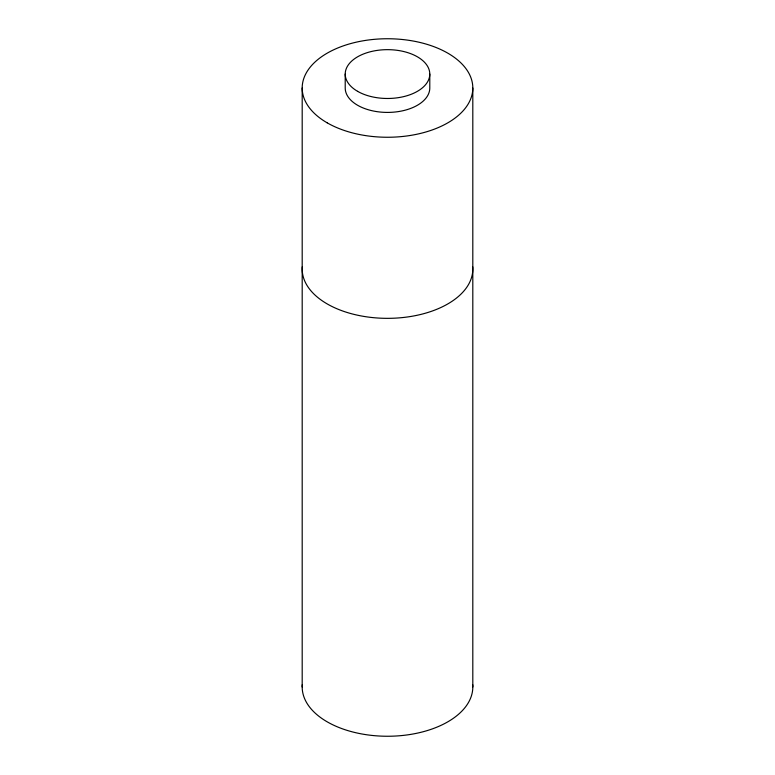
<?xml version="1.0" encoding="UTF-8"?>
<svg xmlns="http://www.w3.org/2000/svg" width="775" height="775" viewBox="0 0 775 775"><rect width="100%" height="100%" fill="white"/><g stroke="black" fill="none" stroke-linecap="round" stroke-linejoin="round"><path stroke-width="1.16" d="M472.808 88.001L472.808 686.999M429.786 74.071L429.786 88.001A42.286 24.412 0 0 1 387.5 112.414A42.286 24.412 0 0 1 345.214 88.001L345.214 74.071M302.192 88.001L302.192 686.999M472.711 266.765A85.308 49.251 0 0 1 387.5 318.341A85.308 49.251 0 0 1 302.289 266.765M472.711 684.674A85.308 49.251 0 0 1 387.5 736.25A85.308 49.251 0 0 1 302.289 684.674M327.176 122.828A85.308 49.251 0 0 0 469.902 100.75A85.308 49.251 0 0 0 365.422 40.426A85.308 49.251 0 0 0 327.176 122.828M357.604 91.334A42.286 24.412 0 0 0 428.343 80.387A42.286 24.412 0 0 0 376.553 50.491A42.286 24.412 0 0 0 357.604 91.334"/></g></svg>
